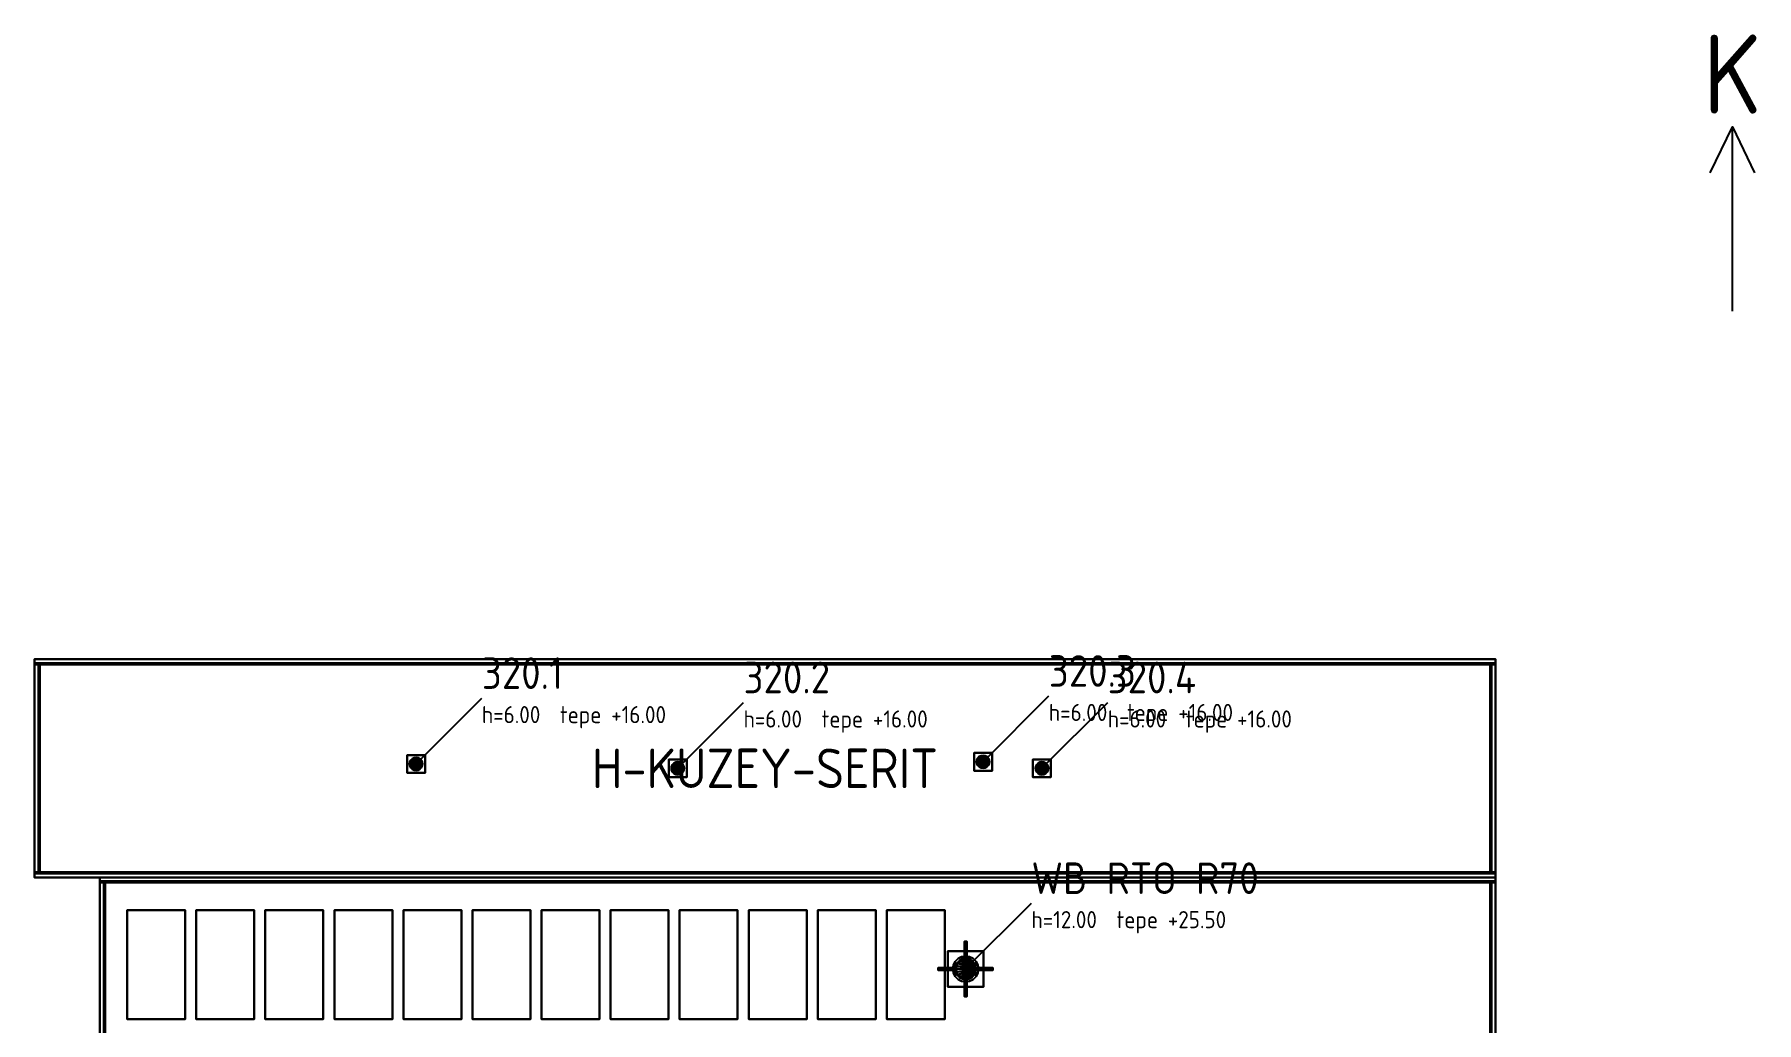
# Model space of a CAD drawing. Header units: millimetres. Extents: x 0 to 319848, y 0 to 191687.
# Drawn here: x 188955 to 319848, y 116594 to 191687 of the extents above; entities that cross this region are included whole.
import ezdxf
from ezdxf.enums import TextEntityAlignment as Align

# ---------------------------------------------------------------- set-up
doc = ezdxf.new("R2010")
doc.units = ezdxf.units.MM
for name, color, linetype in [('00-SINIR', 8, 'Continuous'), ('01-EKSEN', 8, 'Continuous'), ('05-CEPHE', 253, 'Continuous'), ('10-CATI-DOSEME', 254, 'Continuous'), ('11-PARAPET', 9, 'Continuous'), ('14-SED-CATI', 150, 'Continuous'), ('15-SED-CAM', 140, 'Continuous'), ('20-BACA-320', 190, 'Continuous'), ('20-BACA-RTO', 1, 'Continuous'), ('30-BACA-KODU', 7, 'Continuous'), ('31-KILAVUZ-CIZGI', 8, 'Continuous')]:
    doc.layers.add(name, color=color, linetype=linetype)
doc.styles.add('ANNOT', font='isocp.shx')

# ---------------------------------------------------------------- blocks, each defined once
blk = doc.blocks.new('BACA_320_D800_H6000')
at = {"layer": '20-BACA-320'}
mesh = blk.add_polyface(dxfattribs=at)
corners = [(-680, -680), (680, -680), (680, 680), (-680, 680), (-680, -680, 400), (680, -680, 400), (680, 680, 400), (-680, 680, 400), (400, 0, 400), (380, 124, 400), (380, 124, 5550), (400, 0, 5550), (324, 235, 400), (324, 235, 5550), (235, 324, 400), (235, 324, 5550), (124, 380, 400), (124, 380, 5550), (0, 400, 400), (0, 400, 5550), (-124, 380, 400), (-124, 380, 5550), (-235, 324, 400), (-235, 324, 5550), (-324, 235, 400), (-324, 235, 5550), (-380, 124, 400), (-380, 124, 5550), (-400, 0, 400), (-400, 0, 5550), (-380, -124, 400), (-380, -124, 5550), (-324, -235, 400), (-324, -235, 5550), (-235, -324, 400), (-235, -324, 5550), (-124, -380, 400), (-124, -380, 5550), (0, -400, 400), (0, -400, 5550), (124, -380, 400), (124, -380, 5550), (235, -324, 400), (235, -324, 5550), (324, -235, 400), (324, -235, 5550), (380, -124, 400), (380, -124, 5550), (488, 0, 3130), (464, 151, 3130), (464, 151, 3270), (488, 0, 3270), (395, 287, 3130), (395, 287, 3270), (287, 395, 3130), (287, 395, 3270), (151, 464, 3130), (151, 464, 3270), (0, 488, 3130), (0, 488, 3270), (-151, 464, 3130), (-151, 464, 3270), (-287, 395, 3130), (-287, 395, 3270), (-395, 287, 3130), (-395, 287, 3270), (-464, 151, 3130), (-464, 151, 3270), (-488, 0, 3130), (-488, 0, 3270), (-464, -151, 3130), (-464, -151, 3270), (-395, -287, 3130), (-395, -287, 3270), (-287, -395, 3130), (-287, -395, 3270), (-151, -464, 3130), (-151, -464, 3270), (0, -488, 3130), (0, -488, 3270), (151, -464, 3130), (151, -464, 3270), (287, -395, 3130), (287, -395, 3270), (395, -287, 3130), (395, -287, 3270), (464, -151, 3130), (464, -151, 3270), (335, 109, 5850), (352, 0, 5850), (285, 207, 5850), (207, 285, 5850), (109, 335, 5850), (0, 352, 5850), (-109, 335, 5850), (-207, 285, 5850), (-285, 207, 5850), (-335, 109, 5850), (-352, 0, 5850), (-335, -109, 5850), (-285, -207, 5850), (-207, -285, 5850), (-109, -335, 5850), (0, -352, 5850), (109, -335, 5850), (207, -285, 5850), (285, -207, 5850), (335, -109, 5850), (380, 0, 5850), (361, 117, 5850), (361, 117, 6000), (380, 0, 6000), (307, 223, 5850), (307, 223, 6000), (223, 307, 5850), (223, 307, 6000), (117, 361, 5850), (117, 361, 6000), (0, 380, 5850), (0, 380, 6000), (-117, 361, 5850), (-117, 361, 6000), (-223, 307, 5850), (-223, 307, 6000), (-307, 223, 5850), (-307, 223, 6000), (-361, 117, 5850), (-361, 117, 6000), (-380, 0, 5850), (-380, 0, 6000), (-361, -117, 5850), (-361, -117, 6000), (-307, -223, 5850), (-307, -223, 6000), (-223, -307, 5850), (-223, -307, 6000), (-117, -361, 5850), (-117, -361, 6000), (0, -380, 5850), (0, -380, 6000), (117, -361, 5850), (117, -361, 6000), (223, -307, 5850), (223, -307, 6000), (307, -223, 5850), (307, -223, 6000), (361, -117, 5850), (361, -117, 6000)]
mesh.append_faces([[corners[k] for k in face] for face in [(0, 1, 2, 3), (4, 5, 6, 7), (0, 1, 5, 4), (1, 2, 6, 5), (2, 3, 7, 6), (3, 0, 4, 7), (8, 9, 10, 11), (9, 12, 13, 10), (12, 14, 15, 13), (14, 16, 17, 15), (16, 18, 19, 17), (18, 20, 21, 19), (20, 22, 23, 21), (22, 24, 25, 23), (24, 26, 27, 25), (26, 28, 29, 27), (28, 30, 31, 29), (30, 32, 33, 31), (32, 34, 35, 33), (34, 36, 37, 35), (36, 38, 39, 37), (38, 40, 41, 39), (40, 42, 43, 41), (42, 44, 45, 43), (44, 46, 47, 45), (46, 8, 11, 47), (8, 9, 12), (11, 10, 13), (8, 12, 14), (11, 13, 15), (8, 14, 16), (11, 15, 17), (8, 16, 18), (11, 17, 19), (8, 18, 20), (11, 19, 21), (8, 20, 22), (11, 21, 23), (8, 22, 24), (11, 23, 25), (8, 24, 26), (11, 25, 27), (8, 26, 28), (11, 27, 29), (8, 28, 30), (11, 29, 31), (8, 30, 32), (11, 31, 33), (8, 32, 34), (11, 33, 35), (8, 34, 36), (11, 35, 37), (8, 36, 38), (11, 37, 39), (8, 38, 40), (11, 39, 41), (8, 40, 42), (11, 41, 43), (8, 42, 44), (11, 43, 45), (8, 44, 46), (11, 45, 47), (48, 49, 50, 51), (49, 52, 53, 50), (52, 54, 55, 53), (54, 56, 57, 55), (56, 58, 59, 57), (58, 60, 61, 59), (60, 62, 63, 61), (62, 64, 65, 63), (64, 66, 67, 65), (66, 68, 69, 67), (68, 70, 71, 69), (70, 72, 73, 71), (72, 74, 75, 73), (74, 76, 77, 75), (76, 78, 79, 77), (78, 80, 81, 79), (80, 82, 83, 81), (82, 84, 85, 83), (84, 86, 87, 85), (86, 48, 51, 87), (11, 10, 88, 89), (10, 13, 90, 88), (13, 15, 91, 90), (15, 17, 92, 91), (17, 19, 93, 92), (19, 21, 94, 93), (21, 23, 95, 94), (23, 25, 96, 95), (25, 27, 97, 96), (27, 29, 98, 97), (29, 31, 99, 98), (31, 33, 100, 99), (33, 35, 101, 100), (35, 37, 102, 101), (37, 39, 103, 102), (39, 41, 104, 103), (41, 43, 105, 104), (43, 45, 106, 105), (45, 47, 107, 106), (47, 11, 89, 107), (108, 109, 110, 111), (109, 112, 113, 110), (112, 114, 115, 113), (114, 116, 117, 115), (116, 118, 119, 117), (118, 120, 121, 119), (120, 122, 123, 121), (122, 124, 125, 123), (124, 126, 127, 125), (126, 128, 129, 127), (128, 130, 131, 129), (130, 132, 133, 131), (132, 134, 135, 133), (134, 136, 137, 135), (136, 138, 139, 137), (138, 140, 141, 139), (140, 142, 143, 141), (142, 144, 145, 143), (144, 146, 147, 145), (146, 108, 111, 147), (108, 109, 112), (111, 110, 113), (108, 112, 114), (111, 113, 115), (108, 114, 116), (111, 115, 117), (108, 116, 118), (111, 117, 119), (108, 118, 120), (111, 119, 121), (108, 120, 122), (111, 121, 123), (108, 122, 124), (111, 123, 125), (108, 124, 126), (111, 125, 127), (108, 126, 128), (111, 127, 129), (108, 128, 130), (111, 129, 131), (108, 130, 132), (111, 131, 133), (108, 132, 134), (111, 133, 135), (108, 134, 136), (111, 135, 137), (108, 136, 138), (111, 137, 139), (108, 138, 140), (111, 139, 141), (108, 140, 142), (111, 141, 143), (108, 142, 144), (111, 143, 145), (108, 144, 146), (111, 145, 147)]])
blk = doc.blocks.new('BACA_RTO_D1600_H12000')
at = {"layer": '20-BACA-RTO'}
for p, q in [((0, 2080, 180), (0, 800, 6600)), ((-2080, 0, 180), (-800, 0, 6600)), ((2080, 0, 180), (800, 0, 6600)), ((0, -2080, 180), (0, -800, 6600))]:
    blk.add_line(p, q, dxfattribs=at)
mesh = blk.add_polyface(dxfattribs=at)
corners = [(-1360, -1360), (1360, -1360), (1360, 1360), (-1360, 1360), (-1360, -1360, 400), (1360, -1360, 400), (1360, 1360, 400), (-1360, 1360, 400), (800, 0, 400), (761, 247, 400), (761, 247, 11550), (800, 0, 11550), (647, 470, 400), (647, 470, 11550), (470, 647, 400), (470, 647, 11550), (247, 761, 400), (247, 761, 11550), (0, 800, 400), (0, 800, 11550), (-247, 761, 400), (-247, 761, 11550), (-470, 647, 400), (-470, 647, 11550), (-647, 470, 400), (-647, 470, 11550), (-761, 247, 400), (-761, 247, 11550), (-800, 0, 400), (-800, 0, 11550), (-761, -247, 400), (-761, -247, 11550), (-647, -470, 400), (-647, -470, 11550), (-470, -647, 400), (-470, -647, 11550), (-247, -761, 400), (-247, -761, 11550), (0, -800, 400), (0, -800, 11550), (247, -761, 400), (247, -761, 11550), (470, -647, 400), (470, -647, 11550), (647, -470, 400), (647, -470, 11550), (761, -247, 400), (761, -247, 11550), (976, 0, 6130), (928, 302, 6130), (928, 302, 6270), (976, 0, 6270), (790, 574, 6130), (790, 574, 6270), (574, 790, 6130), (574, 790, 6270), (302, 928, 6130), (302, 928, 6270), (0, 976, 6130), (0, 976, 6270), (-302, 928, 6130), (-302, 928, 6270), (-574, 790, 6130), (-574, 790, 6270), (-790, 574, 6130), (-790, 574, 6270), (-928, 302, 6130), (-928, 302, 6270), (-976, 0, 6130), (-976, 0, 6270), (-928, -302, 6130), (-928, -302, 6270), (-790, -574, 6130), (-790, -574, 6270), (-574, -790, 6130), (-574, -790, 6270), (-302, -928, 6130), (-302, -928, 6270), (0, -976, 6130), (0, -976, 6270), (302, -928, 6130), (302, -928, 6270), (574, -790, 6130), (574, -790, 6270), (790, -574, 6130), (790, -574, 6270), (928, -302, 6130), (928, -302, 6270), (670, 218, 11850), (704, 0, 11850), (570, 414, 11850), (414, 570, 11850), (218, 670, 11850), (0, 704, 11850), (-218, 670, 11850), (-414, 570, 11850), (-570, 414, 11850), (-670, 218, 11850), (-704, 0, 11850), (-670, -218, 11850), (-570, -414, 11850), (-414, -570, 11850), (-218, -670, 11850), (0, -704, 11850), (218, -670, 11850), (414, -570, 11850), (570, -414, 11850), (670, -218, 11850), (760, 0, 11850), (723, 235, 11850), (723, 235, 12000), (760, 0, 12000), (615, 447, 11850), (615, 447, 12000), (447, 615, 11850), (447, 615, 12000), (235, 723, 11850), (235, 723, 12000), (0, 760, 11850), (0, 760, 12000), (-235, 723, 11850), (-235, 723, 12000), (-447, 615, 11850), (-447, 615, 12000), (-615, 447, 11850), (-615, 447, 12000), (-723, 235, 11850), (-723, 235, 12000), (-760, 0, 11850), (-760, 0, 12000), (-723, -235, 11850), (-723, -235, 12000), (-615, -447, 11850), (-615, -447, 12000), (-447, -615, 11850), (-447, -615, 12000), (-235, -723, 11850), (-235, -723, 12000), (0, -760, 11850), (0, -760, 12000), (235, -723, 11850), (235, -723, 12000), (447, -615, 11850), (447, -615, 12000), (615, -447, 11850), (615, -447, 12000), (723, -235, 11850), (723, -235, 12000)]
mesh.append_faces([[corners[k] for k in face] for face in [(0, 1, 2, 3), (4, 5, 6, 7), (0, 1, 5, 4), (1, 2, 6, 5), (2, 3, 7, 6), (3, 0, 4, 7), (8, 9, 10, 11), (9, 12, 13, 10), (12, 14, 15, 13), (14, 16, 17, 15), (16, 18, 19, 17), (18, 20, 21, 19), (20, 22, 23, 21), (22, 24, 25, 23), (24, 26, 27, 25), (26, 28, 29, 27), (28, 30, 31, 29), (30, 32, 33, 31), (32, 34, 35, 33), (34, 36, 37, 35), (36, 38, 39, 37), (38, 40, 41, 39), (40, 42, 43, 41), (42, 44, 45, 43), (44, 46, 47, 45), (46, 8, 11, 47), (8, 9, 12), (11, 10, 13), (8, 12, 14), (11, 13, 15), (8, 14, 16), (11, 15, 17), (8, 16, 18), (11, 17, 19), (8, 18, 20), (11, 19, 21), (8, 20, 22), (11, 21, 23), (8, 22, 24), (11, 23, 25), (8, 24, 26), (11, 25, 27), (8, 26, 28), (11, 27, 29), (8, 28, 30), (11, 29, 31), (8, 30, 32), (11, 31, 33), (8, 32, 34), (11, 33, 35), (8, 34, 36), (11, 35, 37), (8, 36, 38), (11, 37, 39), (8, 38, 40), (11, 39, 41), (8, 40, 42), (11, 41, 43), (8, 42, 44), (11, 43, 45), (8, 44, 46), (11, 45, 47), (48, 49, 50, 51), (49, 52, 53, 50), (52, 54, 55, 53), (54, 56, 57, 55), (56, 58, 59, 57), (58, 60, 61, 59), (60, 62, 63, 61), (62, 64, 65, 63), (64, 66, 67, 65), (66, 68, 69, 67), (68, 70, 71, 69), (70, 72, 73, 71), (72, 74, 75, 73), (74, 76, 77, 75), (76, 78, 79, 77), (78, 80, 81, 79), (80, 82, 83, 81), (82, 84, 85, 83), (84, 86, 87, 85), (86, 48, 51, 87), (11, 10, 88, 89), (10, 13, 90, 88), (13, 15, 91, 90), (15, 17, 92, 91), (17, 19, 93, 92), (19, 21, 94, 93), (21, 23, 95, 94), (23, 25, 96, 95), (25, 27, 97, 96), (27, 29, 98, 97), (29, 31, 99, 98), (31, 33, 100, 99), (33, 35, 101, 100), (35, 37, 102, 101), (37, 39, 103, 102), (39, 41, 104, 103), (41, 43, 105, 104), (43, 45, 106, 105), (45, 47, 107, 106), (47, 11, 89, 107), (108, 109, 110, 111), (109, 112, 113, 110), (112, 114, 115, 113), (114, 116, 117, 115), (116, 118, 119, 117), (118, 120, 121, 119), (120, 122, 123, 121), (122, 124, 125, 123), (124, 126, 127, 125), (126, 128, 129, 127), (128, 130, 131, 129), (130, 132, 133, 131), (132, 134, 135, 133), (134, 136, 137, 135), (136, 138, 139, 137), (138, 140, 141, 139), (140, 142, 143, 141), (142, 144, 145, 143), (144, 146, 147, 145), (146, 108, 111, 147), (108, 109, 112), (111, 110, 113), (108, 112, 114), (111, 113, 115), (108, 114, 116), (111, 115, 117), (108, 116, 118), (111, 117, 119), (108, 118, 120), (111, 119, 121), (108, 120, 122), (111, 121, 123), (108, 122, 124), (111, 123, 125), (108, 124, 126), (111, 125, 127), (108, 126, 128), (111, 127, 129), (108, 128, 130), (111, 129, 131), (108, 130, 132), (111, 131, 133), (108, 132, 134), (111, 133, 135), (108, 134, 136), (111, 135, 137), (108, 136, 138), (111, 137, 139), (108, 138, 140), (111, 139, 141), (108, 140, 142), (111, 141, 143), (108, 142, 144), (111, 143, 145), (108, 144, 146), (111, 145, 147)]])
mesh = blk.add_polyface(dxfattribs=at)
corners = [(-90, 720), (90, 720), (90, 2080), (-90, 2080), (-90, 720, 180), (90, 720, 180), (90, 2080, 180), (-90, 2080, 180)]
mesh.append_faces([[corners[k] for k in face] for face in [(0, 1, 2, 3), (4, 5, 6, 7), (0, 1, 5, 4), (1, 2, 6, 5), (2, 3, 7, 6), (3, 0, 4, 7)]])
mesh = blk.add_polyface(dxfattribs=at)
corners = [(-2080, -90), (-720, -90), (-720, 90), (-2080, 90), (-2080, -90, 180), (-720, -90, 180), (-720, 90, 180), (-2080, 90, 180)]
mesh.append_faces([[corners[k] for k in face] for face in [(0, 1, 2, 3), (4, 5, 6, 7), (0, 1, 5, 4), (1, 2, 6, 5), (2, 3, 7, 6), (3, 0, 4, 7)]])
mesh = blk.add_polyface(dxfattribs=at)
corners = [(720, -90), (2080, -90), (2080, 90), (720, 90), (720, -90, 180), (2080, -90, 180), (2080, 90, 180), (720, 90, 180)]
mesh.append_faces([[corners[k] for k in face] for face in [(0, 1, 2, 3), (4, 5, 6, 7), (0, 1, 5, 4), (1, 2, 6, 5), (2, 3, 7, 6), (3, 0, 4, 7)]])
mesh = blk.add_polyface(dxfattribs=at)
corners = [(-90, -2080), (90, -2080), (90, -720), (-90, -720), (-90, -2080, 180), (90, -2080, 180), (90, -720, 180), (-90, -720, 180)]
mesh.append_faces([[corners[k] for k in face] for face in [(0, 1, 2, 3), (4, 5, 6, 7), (0, 1, 5, 4), (1, 2, 6, 5), (2, 3, 7, 6), (3, 0, 4, 7)]])

msp = doc.modelspace()

# ---------------------------------------------------------------- linework, layer by layer
at = {"layer": '00-SINIR'}
for points in [[(188955, 127627.5), (300007.5, 127627.5), (300007.5, 144202.5), (188955, 144202.5)], [(193927.5, 48067.5), (300007.5, 48067.5), (300007.5, 127627.5), (193927.5, 127627.5)]]:
    msp.add_lwpolyline(points, close=True, dxfattribs=at)
at = {"layer": '01-EKSEN'}
for points in [[(316327.5, 181167.5, 0), (318007.5, 184667.5, 0), (319687.5, 181167.5, 0)], [(318007.5, 170667.5, 0), (318007.5, 184667.5, 0)]]:
    msp.add_polyline3d(points, dxfattribs=at)
at = {"layer": '31-KILAVUZ-CIZGI'}
for points in [[(261056.25, 136412.25, 16000), (261056.25, 136412.25, 18500), (266056.25, 141412.25, 18500)], [(217961.25, 136246.5, 16000), (217961.25, 136246.5, 18500), (222961.25, 141246.5, 18500)], [(237851.25, 135915, 16000), (237851.25, 135915, 18500), (242851.25, 140915, 18500)], [(265531.5, 135915, 16000), (265531.5, 135915, 18500), (270531.5, 140915, 18500)], [(259730.25, 120666, 25500), (259730.25, 120666, 28000), (264730.25, 125666, 28000)]]:
    msp.add_polyline3d(points, dxfattribs=at)

# ---------------------------------------------------------------- block references
at = {"layer": '20-BACA-320'}
for p in [(217961.25, 136246.5, 10000), (237851.25, 135915, 10000), (261056.25, 136412.25, 10000), (265531.5, 135915, 10000)]:
    msp.add_blockref('BACA_320_D800_H6000', p, dxfattribs=at)
at = {"layer": '20-BACA-RTO'}
msp.add_blockref('BACA_RTO_D1600_H12000', (259730.25, 120666, 13500), dxfattribs=at)

# ---------------------------------------------------------------- texts
at = {"layer": '01-EKSEN', "style": 'ANNOT'}
msp.add_text('K', height=6000, dxfattribs=at).set_placement((318007.5, 188667.5), align=Align.MIDDLE_CENTER)
at = {"layer": '30-BACA-KODU', "color": 190, "style": 'ANNOT'}
for s, p in [('320.1', (222961.25, 141946.5, 18500)), ('320.2', (242851.25, 141615, 18500)), ('320.3', (266056.25, 142112.25, 18500)), ('320.4', (270531.5, 141615, 18500))]:
    msp.add_text(s, height=2400, dxfattribs=at).set_placement(p)
at = {"layer": '30-BACA-KODU', "color": 8, "style": 'ANNOT'}
for s, p in [('h=6.00  tepe +16.00', (222961.25, 139346.5, 18500)), ('h=6.00  tepe +16.00', (242851.25, 139015, 18500)), ('h=6.00  tepe +16.00', (266056.25, 139512.25, 18500)), ('h=6.00  tepe +16.00', (270531.5, 139015, 18500)), ('h=12.00  tepe +25.50', (264730.25, 123766, 28000))]:
    msp.add_text(s, height=1300, dxfattribs=at).set_placement(p)
msp.add_text('H-KUZEY-SERIT', height=3000, dxfattribs=at).set_placement((244481.25, 135915, 10200), align=Align.MIDDLE_CENTER)
at = {"layer": '30-BACA-KODU', "color": 1, "style": 'ANNOT'}
msp.add_text('WB-RTO-R70', height=2400, dxfattribs=at).set_placement((264730.25, 126366, 28000))

# ---------------------------------------------------------------- meshes
at = {"layer": '05-CEPHE'}
mesh = msp.add_polyface(dxfattribs=at)
corners = [(188955, 127627.5), (300007.5, 127627.5), (300007.5, 128027.5), (188955, 128027.5), (188955, 127627.5, 9700), (300007.5, 127627.5, 9700), (300007.5, 128027.5, 9700), (188955, 128027.5, 9700), (188955, 143802.5), (300007.5, 143802.5), (300007.5, 144202.5), (188955, 144202.5), (188955, 143802.5, 9700), (300007.5, 143802.5, 9700), (300007.5, 144202.5, 9700), (188955, 144202.5, 9700), (189355, 128027.5), (189355, 143802.5), (189355, 128027.5, 9700), (189355, 143802.5, 9700), (299607.5, 128027.5), (299607.5, 143802.5), (299607.5, 128027.5, 9700), (299607.5, 143802.5, 9700)]
mesh.append_faces([[corners[k] for k in face] for face in [(0, 1, 2, 3), (4, 5, 6, 7), (0, 1, 5, 4), (1, 2, 6, 5), (2, 3, 7, 6), (3, 0, 4, 7), (8, 9, 10, 11), (12, 13, 14, 15), (8, 9, 13, 12), (9, 10, 14, 13), (10, 11, 15, 14), (11, 8, 12, 15), (3, 16, 17, 8), (7, 18, 19, 12), (3, 16, 18, 7), (16, 17, 19, 18), (17, 8, 12, 19), (8, 3, 7, 12), (20, 2, 9, 21), (22, 6, 13, 23), (20, 2, 6, 22), (2, 9, 13, 6), (9, 21, 23, 13), (21, 20, 22, 23)]])
mesh = msp.add_polyface(dxfattribs=at)
corners = [(193927.5, 48067.5), (300007.5, 48067.5), (300007.5, 48467.5), (193927.5, 48467.5), (193927.5, 48067.5, 13100), (300007.5, 48067.5, 13100), (300007.5, 48467.5, 13100), (193927.5, 48467.5, 13100), (193927.5, 127227.5), (300007.5, 127227.5), (300007.5, 127627.5), (193927.5, 127627.5), (193927.5, 127227.5, 13100), (300007.5, 127227.5, 13100), (300007.5, 127627.5, 13100), (193927.5, 127627.5, 13100), (194327.5, 48467.5), (194327.5, 127227.5), (194327.5, 48467.5, 13100), (194327.5, 127227.5, 13100), (299607.5, 48467.5), (299607.5, 127227.5), (299607.5, 48467.5, 13100), (299607.5, 127227.5, 13100)]
mesh.append_faces([[corners[k] for k in face] for face in [(0, 1, 2, 3), (4, 5, 6, 7), (0, 1, 5, 4), (1, 2, 6, 5), (2, 3, 7, 6), (3, 0, 4, 7), (8, 9, 10, 11), (12, 13, 14, 15), (8, 9, 13, 12), (9, 10, 14, 13), (10, 11, 15, 14), (11, 8, 12, 15), (3, 16, 17, 8), (7, 18, 19, 12), (3, 16, 18, 7), (16, 17, 19, 18), (17, 8, 12, 19), (8, 3, 7, 12), (20, 2, 9, 21), (22, 6, 13, 23), (20, 2, 6, 22), (2, 9, 13, 6), (9, 21, 23, 13), (21, 20, 22, 23)]])
at = {"layer": '10-CATI-DOSEME'}
mesh = msp.add_polyface(dxfattribs=at)
corners = [(188955, 127627.5, 9700), (300007.5, 127627.5, 9700), (300007.5, 144202.5, 9700), (188955, 144202.5, 9700), (188955, 127627.5, 10000), (300007.5, 127627.5, 10000), (300007.5, 144202.5, 10000), (188955, 144202.5, 10000)]
mesh.append_faces([[corners[k] for k in face] for face in [(0, 1, 2, 3), (4, 5, 6, 7), (0, 1, 5, 4), (1, 2, 6, 5), (2, 3, 7, 6), (3, 0, 4, 7)]])
mesh = msp.add_polyface(dxfattribs=at)
corners = [(193927.5, 48067.5, 13100), (300007.5, 48067.5, 13100), (300007.5, 127627.5, 13100), (193927.5, 127627.5, 13100), (193927.5, 48067.5, 13500), (300007.5, 48067.5, 13500), (300007.5, 127627.5, 13500), (193927.5, 127627.5, 13500)]
mesh.append_faces([[corners[k] for k in face] for face in [(0, 1, 2, 3), (4, 5, 6, 7), (0, 1, 5, 4), (1, 2, 6, 5), (2, 3, 7, 6), (3, 0, 4, 7)]])
at = {"layer": '11-PARAPET'}
mesh = msp.add_polyface(dxfattribs=at)
corners = [(188955, 127627.5, 10000), (300007.5, 127627.5, 10000), (300007.5, 127927.5, 10000), (188955, 127927.5, 10000), (188955, 127627.5, 10900), (300007.5, 127627.5, 10900), (300007.5, 127927.5, 10900), (188955, 127927.5, 10900), (188955, 143902.5, 10000), (300007.5, 143902.5, 10000), (300007.5, 144202.5, 10000), (188955, 144202.5, 10000), (188955, 143902.5, 10900), (300007.5, 143902.5, 10900), (300007.5, 144202.5, 10900), (188955, 144202.5, 10900), (189255, 127927.5, 10000), (189255, 143902.5, 10000), (189255, 127927.5, 10900), (189255, 143902.5, 10900), (299707.5, 127927.5, 10000), (299707.5, 143902.5, 10000), (299707.5, 127927.5, 10900), (299707.5, 143902.5, 10900)]
mesh.append_faces([[corners[k] for k in face] for face in [(0, 1, 2, 3), (4, 5, 6, 7), (0, 1, 5, 4), (1, 2, 6, 5), (2, 3, 7, 6), (3, 0, 4, 7), (8, 9, 10, 11), (12, 13, 14, 15), (8, 9, 13, 12), (9, 10, 14, 13), (10, 11, 15, 14), (11, 8, 12, 15), (3, 16, 17, 8), (7, 18, 19, 12), (3, 16, 18, 7), (16, 17, 19, 18), (17, 8, 12, 19), (8, 3, 7, 12), (20, 2, 9, 21), (22, 6, 13, 23), (20, 2, 6, 22), (2, 9, 13, 6), (9, 21, 23, 13), (21, 20, 22, 23)]])
mesh = msp.add_polyface(dxfattribs=at)
corners = [(193927.5, 48067.5, 13500), (300007.5, 48067.5, 13500), (300007.5, 48367.5, 13500), (193927.5, 48367.5, 13500), (193927.5, 48067.5, 14500), (300007.5, 48067.5, 14500), (300007.5, 48367.5, 14500), (193927.5, 48367.5, 14500), (193927.5, 127327.5, 13500), (300007.5, 127327.5, 13500), (300007.5, 127627.5, 13500), (193927.5, 127627.5, 13500), (193927.5, 127327.5, 14500), (300007.5, 127327.5, 14500), (300007.5, 127627.5, 14500), (193927.5, 127627.5, 14500), (194227.5, 48367.5, 13500), (194227.5, 127327.5, 13500), (194227.5, 48367.5, 14500), (194227.5, 127327.5, 14500), (299707.5, 48367.5, 13500), (299707.5, 127327.5, 13500), (299707.5, 48367.5, 14500), (299707.5, 127327.5, 14500)]
mesh.append_faces([[corners[k] for k in face] for face in [(0, 1, 2, 3), (4, 5, 6, 7), (0, 1, 5, 4), (1, 2, 6, 5), (2, 3, 7, 6), (3, 0, 4, 7), (8, 9, 10, 11), (12, 13, 14, 15), (8, 9, 13, 12), (9, 10, 14, 13), (10, 11, 15, 14), (11, 8, 12, 15), (3, 16, 17, 8), (7, 18, 19, 12), (3, 16, 18, 7), (16, 17, 19, 18), (17, 8, 12, 19), (8, 3, 7, 12), (20, 2, 9, 21), (22, 6, 13, 23), (20, 2, 6, 22), (2, 9, 13, 6), (9, 21, 23, 13), (21, 20, 22, 23)]])
at = {"layer": '14-SED-CATI'}
mesh = msp.add_polyface(dxfattribs=at)
corners = [(196004.9, 116853.75, 13900), (196004.9, 125141.25, 13900), (200413.85, 125141.25, 13900), (200413.85, 116853.75, 13900), (196004.9, 125141.25, 16900), (200413.85, 125141.25, 16900)]
mesh.append_faces([[corners[k] for k in face] for face in [(0, 1, 2, 3), (1, 4, 5, 2), (4, 0, 3, 5), (0, 1, 4), (3, 2, 5)]])
mesh = msp.add_polyface(dxfattribs=at)
corners = [(201253.65, 116853.75, 13900), (201253.65, 125141.25, 13900), (205662.6, 125141.25, 13900), (205662.6, 116853.75, 13900), (201253.65, 125141.25, 16900), (205662.6, 125141.25, 16900)]
mesh.append_faces([[corners[k] for k in face] for face in [(0, 1, 2, 3), (1, 4, 5, 2), (4, 0, 3, 5), (0, 1, 4), (3, 2, 5)]])
mesh = msp.add_polyface(dxfattribs=at)
corners = [(206502.4, 116853.75, 13900), (206502.4, 125141.25, 13900), (210911.35, 125141.25, 13900), (210911.35, 116853.75, 13900), (206502.4, 125141.25, 16900), (210911.35, 125141.25, 16900)]
mesh.append_faces([[corners[k] for k in face] for face in [(0, 1, 2, 3), (1, 4, 5, 2), (4, 0, 3, 5), (0, 1, 4), (3, 2, 5)]])
mesh = msp.add_polyface(dxfattribs=at)
corners = [(211751.15, 116853.75, 13900), (211751.15, 125141.25, 13900), (216160.1, 125141.25, 13900), (216160.1, 116853.75, 13900), (211751.15, 125141.25, 16900), (216160.1, 125141.25, 16900)]
mesh.append_faces([[corners[k] for k in face] for face in [(0, 1, 2, 3), (1, 4, 5, 2), (4, 0, 3, 5), (0, 1, 4), (3, 2, 5)]])
mesh = msp.add_polyface(dxfattribs=at)
corners = [(216999.9, 116853.75, 13900), (216999.9, 125141.25, 13900), (221408.85, 125141.25, 13900), (221408.85, 116853.75, 13900), (216999.9, 125141.25, 16900), (221408.85, 125141.25, 16900)]
mesh.append_faces([[corners[k] for k in face] for face in [(0, 1, 2, 3), (1, 4, 5, 2), (4, 0, 3, 5), (0, 1, 4), (3, 2, 5)]])
mesh = msp.add_polyface(dxfattribs=at)
corners = [(222248.65, 116853.75, 13900), (222248.65, 125141.25, 13900), (226657.6, 125141.25, 13900), (226657.6, 116853.75, 13900), (222248.65, 125141.25, 16900), (226657.6, 125141.25, 16900)]
mesh.append_faces([[corners[k] for k in face] for face in [(0, 1, 2, 3), (1, 4, 5, 2), (4, 0, 3, 5), (0, 1, 4), (3, 2, 5)]])
mesh = msp.add_polyface(dxfattribs=at)
corners = [(227497.4, 116853.75, 13900), (227497.4, 125141.25, 13900), (231906.35, 125141.25, 13900), (231906.35, 116853.75, 13900), (227497.4, 125141.25, 16900), (231906.35, 125141.25, 16900)]
mesh.append_faces([[corners[k] for k in face] for face in [(0, 1, 2, 3), (1, 4, 5, 2), (4, 0, 3, 5), (0, 1, 4), (3, 2, 5)]])
mesh = msp.add_polyface(dxfattribs=at)
corners = [(232746.15, 116853.75, 13900), (232746.15, 125141.25, 13900), (237155.1, 125141.25, 13900), (237155.1, 116853.75, 13900), (232746.15, 125141.25, 16900), (237155.1, 125141.25, 16900)]
mesh.append_faces([[corners[k] for k in face] for face in [(0, 1, 2, 3), (1, 4, 5, 2), (4, 0, 3, 5), (0, 1, 4), (3, 2, 5)]])
mesh = msp.add_polyface(dxfattribs=at)
corners = [(237994.9, 116853.75, 13900), (237994.9, 125141.25, 13900), (242403.85, 125141.25, 13900), (242403.85, 116853.75, 13900), (237994.9, 125141.25, 16900), (242403.85, 125141.25, 16900)]
mesh.append_faces([[corners[k] for k in face] for face in [(0, 1, 2, 3), (1, 4, 5, 2), (4, 0, 3, 5), (0, 1, 4), (3, 2, 5)]])
mesh = msp.add_polyface(dxfattribs=at)
corners = [(243243.65, 116853.75, 13900), (243243.65, 125141.25, 13900), (247652.6, 125141.25, 13900), (247652.6, 116853.75, 13900), (243243.65, 125141.25, 16900), (247652.6, 125141.25, 16900)]
mesh.append_faces([[corners[k] for k in face] for face in [(0, 1, 2, 3), (1, 4, 5, 2), (4, 0, 3, 5), (0, 1, 4), (3, 2, 5)]])
mesh = msp.add_polyface(dxfattribs=at)
corners = [(248492.4, 116853.75, 13900), (248492.4, 125141.25, 13900), (252901.35, 125141.25, 13900), (252901.35, 116853.75, 13900), (248492.4, 125141.25, 16900), (252901.35, 125141.25, 16900)]
mesh.append_faces([[corners[k] for k in face] for face in [(0, 1, 2, 3), (1, 4, 5, 2), (4, 0, 3, 5), (0, 1, 4), (3, 2, 5)]])
mesh = msp.add_polyface(dxfattribs=at)
corners = [(253741.15, 116853.75, 13900), (253741.15, 125141.25, 13900), (258150.1, 125141.25, 13900), (258150.1, 116853.75, 13900), (253741.15, 125141.25, 16900), (258150.1, 125141.25, 16900)]
mesh.append_faces([[corners[k] for k in face] for face in [(0, 1, 2, 3), (1, 4, 5, 2), (4, 0, 3, 5), (0, 1, 4), (3, 2, 5)]])
at = {"layer": '15-SED-CAM'}
mesh = msp.add_polyface(dxfattribs=at)
corners = [(196004.9, 125141.25, 13900), (200413.85, 125141.25, 13900), (200413.85, 125141.25, 16900), (196004.9, 125141.25, 16900)]
mesh.append_faces([[corners[k] for k in face] for face in [(0, 1, 2, 3)]])
mesh = msp.add_polyface(dxfattribs=at)
corners = [(201253.65, 125141.25, 13900), (205662.6, 125141.25, 13900), (205662.6, 125141.25, 16900), (201253.65, 125141.25, 16900)]
mesh.append_faces([[corners[k] for k in face] for face in [(0, 1, 2, 3)]])
mesh = msp.add_polyface(dxfattribs=at)
corners = [(206502.4, 125141.25, 13900), (210911.35, 125141.25, 13900), (210911.35, 125141.25, 16900), (206502.4, 125141.25, 16900)]
mesh.append_faces([[corners[k] for k in face] for face in [(0, 1, 2, 3)]])
mesh = msp.add_polyface(dxfattribs=at)
corners = [(211751.15, 125141.25, 13900), (216160.1, 125141.25, 13900), (216160.1, 125141.25, 16900), (211751.15, 125141.25, 16900)]
mesh.append_faces([[corners[k] for k in face] for face in [(0, 1, 2, 3)]])
mesh = msp.add_polyface(dxfattribs=at)
corners = [(216999.9, 125141.25, 13900), (221408.85, 125141.25, 13900), (221408.85, 125141.25, 16900), (216999.9, 125141.25, 16900)]
mesh.append_faces([[corners[k] for k in face] for face in [(0, 1, 2, 3)]])
mesh = msp.add_polyface(dxfattribs=at)
corners = [(222248.65, 125141.25, 13900), (226657.6, 125141.25, 13900), (226657.6, 125141.25, 16900), (222248.65, 125141.25, 16900)]
mesh.append_faces([[corners[k] for k in face] for face in [(0, 1, 2, 3)]])
mesh = msp.add_polyface(dxfattribs=at)
corners = [(227497.4, 125141.25, 13900), (231906.35, 125141.25, 13900), (231906.35, 125141.25, 16900), (227497.4, 125141.25, 16900)]
mesh.append_faces([[corners[k] for k in face] for face in [(0, 1, 2, 3)]])
mesh = msp.add_polyface(dxfattribs=at)
corners = [(232746.15, 125141.25, 13900), (237155.1, 125141.25, 13900), (237155.1, 125141.25, 16900), (232746.15, 125141.25, 16900)]
mesh.append_faces([[corners[k] for k in face] for face in [(0, 1, 2, 3)]])
mesh = msp.add_polyface(dxfattribs=at)
corners = [(237994.9, 125141.25, 13900), (242403.85, 125141.25, 13900), (242403.85, 125141.25, 16900), (237994.9, 125141.25, 16900)]
mesh.append_faces([[corners[k] for k in face] for face in [(0, 1, 2, 3)]])
mesh = msp.add_polyface(dxfattribs=at)
corners = [(243243.65, 125141.25, 13900), (247652.6, 125141.25, 13900), (247652.6, 125141.25, 16900), (243243.65, 125141.25, 16900)]
mesh.append_faces([[corners[k] for k in face] for face in [(0, 1, 2, 3)]])
mesh = msp.add_polyface(dxfattribs=at)
corners = [(248492.4, 125141.25, 13900), (252901.35, 125141.25, 13900), (252901.35, 125141.25, 16900), (248492.4, 125141.25, 16900)]
mesh.append_faces([[corners[k] for k in face] for face in [(0, 1, 2, 3)]])
mesh = msp.add_polyface(dxfattribs=at)
corners = [(253741.15, 125141.25, 13900), (258150.1, 125141.25, 13900), (258150.1, 125141.25, 16900), (253741.15, 125141.25, 16900)]
mesh.append_faces([[corners[k] for k in face] for face in [(0, 1, 2, 3)]])

doc.saveas('drawing.dxf')
